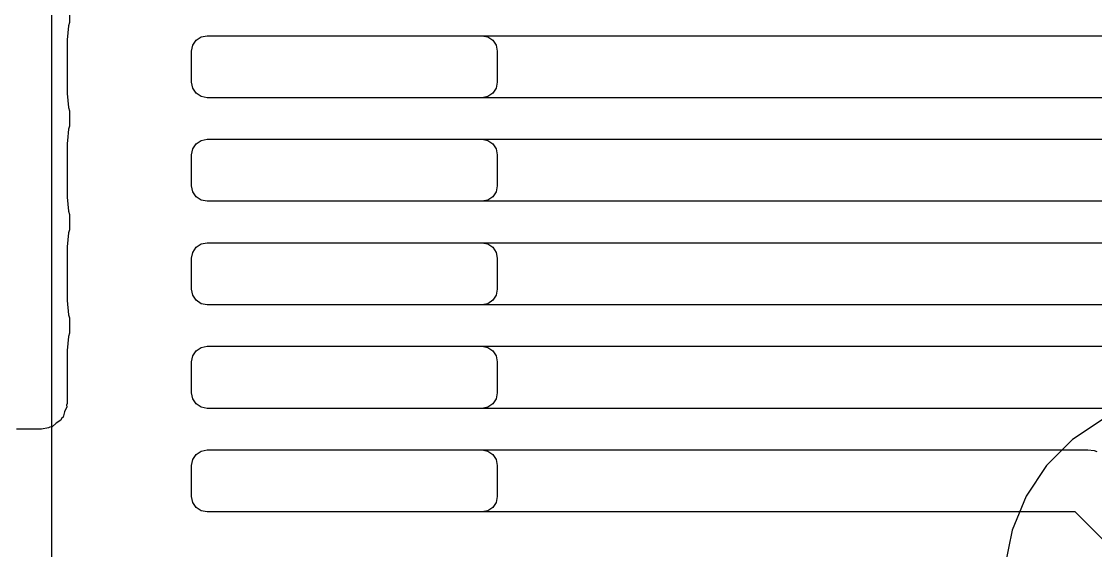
# Model space of a CAD drawing. Header units: inches. Extents: x 1.3 to 5.24, y -7.03 to -1.12.
# Drawn here: x 4.0691 to 4.2731, y -3.1432 to -3.0426 of the extents above; entities that cross this region are included whole.
import ezdxf

# ---------------------------------------------------------------- set-up
doc = ezdxf.new("R2010")
doc.units = ezdxf.units.IN
doc.header["$MEASUREMENT"] = 0
for name, color, linetype, true_color in [('B.Cu', 153, 'CONTINUOUS', 0x4d7fc4), ('F.Cu', 13, 'CONTINUOUS', 0xc83434), ('F.Mask', 201, 'CONTINUOUS', 0xd864ff), ('F.Paste', 253, 'CONTINUOUS', 0xb4a09a), ('In2.Cu', 33, 'CONTINUOUS', 0xce7d2c)]:
    doc.layers.add(name, color=color, linetype=linetype, true_color=true_color)

msp = doc.modelspace()

# ---------------------------------------------------------------- linework, layer by layer
at = {"layer": 'B.Cu', "linetype": 'CONTINUOUS'}
for p, q in [((4.27455, -3.11819), (4.26874, -3.12207)), ((4.26874, -3.12207), (4.2638, -3.12701)), ((4.26874, -3.12207), (4.26874, -3.12207)), ((4.2638, -3.12701), (4.25992, -3.13281)), ((4.2638, -3.12701), (4.2638, -3.12701)), ((4.25992, -3.13281), (4.25725, -3.13927)), ((4.25992, -3.13281), (4.25992, -3.13281)), ((4.25725, -3.13927), (4.25589, -3.14611)), ((4.25725, -3.13927), (4.25725, -3.13927))]:
    msp.add_line(p, q, dxfattribs=at)
at = {"layer": 'F.Cu', "linetype": 'CONTINUOUS'}
for p, q in [((4.07817, -3.03989), (4.07821, -3.04264)), ((4.07798, -3.0434), (4.07774, -3.04608)), ((4.07817, -3.04279), (4.07798, -3.0434)), ((4.07798, -3.0434), (4.07798, -3.0434)), ((4.07798, -3.0434), (4.07798, -3.0434)), ((4.07821, -3.04264), (4.07817, -3.04279)), ((4.10224, -3.04614), (4.1032, -3.0455)), ((4.1032, -3.0455), (4.10433, -3.04528)), ((4.10433, -3.04528), (4.1565, -3.04528)), ((4.1565, -3.04528), (4.42913, -3.04528)), ((4.07774, -3.04608), (4.07774, -3.05628)), ((4.10138, -3.04823), (4.1016, -3.0471)), ((4.1016, -3.0471), (4.10224, -3.04614)), ((4.10138, -3.05413), (4.10138, -3.04823)), ((4.1016, -3.05526), (4.10138, -3.05413)), ((4.10224, -3.05622), (4.1016, -3.05526)), ((4.07774, -3.05628), (4.07798, -3.05896)), ((4.1032, -3.05686), (4.10224, -3.05622)), ((4.10433, -3.05709), (4.1032, -3.05686)), ((4.13041, -3.05709), (4.10433, -3.05709)), ((4.42669, -3.05709), (4.13041, -3.05709)), ((4.07798, -3.05896), (4.07798, -3.05896)), ((4.07798, -3.05896), (4.07817, -3.05957)), ((4.07817, -3.05957), (4.07821, -3.06232)), ((4.07798, -3.06308), (4.07779, -3.06518)), ((4.07817, -3.06248), (4.07798, -3.06308)), ((4.07798, -3.06308), (4.07798, -3.06308)), ((4.07798, -3.06308), (4.07798, -3.06308)), ((4.07821, -3.06232), (4.07817, -3.06248)), ((4.07779, -3.06518), (4.07774, -3.06576)), ((4.07774, -3.06576), (4.07774, -3.07597)), ((4.1016, -3.06678), (4.10224, -3.06583)), ((4.10224, -3.06583), (4.1032, -3.06519)), ((4.1032, -3.06519), (4.10433, -3.06496)), ((4.10433, -3.06496), (4.1565, -3.06496)), ((4.1565, -3.06496), (4.38976, -3.06496)), ((4.10138, -3.06791), (4.1016, -3.06678)), ((4.10138, -3.07382), (4.10138, -3.06791)), ((4.1016, -3.07495), (4.10138, -3.07382)), ((4.07774, -3.07597), (4.07798, -3.07865)), ((4.10224, -3.07591), (4.1016, -3.07495)), ((4.1032, -3.07655), (4.10224, -3.07591)), ((4.10433, -3.07677), (4.1032, -3.07655)), ((4.13041, -3.07677), (4.10433, -3.07677)), ((4.38732, -3.07677), (4.13041, -3.07677)), ((4.07798, -3.07865), (4.07798, -3.07865)), ((4.07798, -3.07865), (4.07817, -3.07926)), ((4.07817, -3.07926), (4.07821, -3.08201)), ((4.07817, -3.08216), (4.07798, -3.08277)), ((4.07821, -3.08201), (4.07817, -3.08216)), ((4.07798, -3.08277), (4.07774, -3.08545)), ((4.07798, -3.08277), (4.07798, -3.08277)), ((4.07798, -3.08277), (4.07798, -3.08277)), ((4.1032, -3.08487), (4.10433, -3.08465)), ((4.10433, -3.08465), (4.1565, -3.08465)), ((4.1565, -3.08465), (4.35039, -3.08465)), ((4.07774, -3.08545), (4.07774, -3.09565)), ((4.10138, -3.0876), (4.1016, -3.08647)), ((4.1016, -3.08647), (4.10224, -3.08551)), ((4.10224, -3.08551), (4.1032, -3.08487)), ((4.10138, -3.0935), (4.10138, -3.0876)), ((4.1016, -3.09463), (4.10138, -3.0935)), ((4.10224, -3.09559), (4.1016, -3.09463)), ((4.07774, -3.09565), (4.07798, -3.09833)), ((4.1032, -3.09623), (4.10224, -3.09559)), ((4.10433, -3.09646), (4.1032, -3.09623)), ((4.13041, -3.09646), (4.10433, -3.09646)), ((4.34795, -3.09646), (4.13041, -3.09646)), ((4.07798, -3.09833), (4.07798, -3.09833)), ((4.07798, -3.09833), (4.07817, -3.09894)), ((4.07817, -3.09894), (4.07821, -3.10169)), ((4.07798, -3.10245), (4.07774, -3.10513)), ((4.07817, -3.10185), (4.07798, -3.10245)), ((4.07798, -3.10245), (4.07798, -3.10245)), ((4.07821, -3.10169), (4.07817, -3.10185)), ((4.10224, -3.1052), (4.1032, -3.10456)), ((4.1032, -3.10456), (4.10433, -3.10433)), ((4.10433, -3.10433), (4.1565, -3.10433)), ((4.1565, -3.10433), (4.31102, -3.10433)), ((4.07774, -3.10513), (4.07774, -3.11518)), ((4.10138, -3.10728), (4.1016, -3.10615)), ((4.1016, -3.10615), (4.10224, -3.1052)), ((4.10138, -3.11319), (4.10138, -3.10728)), ((4.1016, -3.11432), (4.10138, -3.11319)), ((4.07774, -3.11518), (4.07764, -3.11552)), ((4.10224, -3.11528), (4.1016, -3.11432)), ((4.1032, -3.11592), (4.10224, -3.11528)), ((4.07725, -3.11682), (4.07696, -3.11782)), ((4.07769, -3.11587), (4.07725, -3.11682)), ((4.07764, -3.11552), (4.07769, -3.11587)), ((4.10433, -3.11614), (4.1032, -3.11592)), ((4.13041, -3.11614), (4.10433, -3.11614)), ((4.30858, -3.11614), (4.13041, -3.11614)), ((4.07567, -3.11894), (4.07488, -3.11962)), ((4.07654, -3.11837), (4.07567, -3.11894)), ((4.07669, -3.11805), (4.07654, -3.11837)), ((4.07696, -3.11782), (4.07669, -3.11805)), ((4.07285, -3.12006), (4.0681, -3.12006)), ((4.07423, -3.11986), (4.07285, -3.12006)), ((4.07447, -3.11971), (4.07423, -3.11986)), ((4.07488, -3.11962), (4.07447, -3.11971)), ((4.1016, -3.12584), (4.10224, -3.12488)), ((4.10224, -3.12488), (4.1032, -3.12424)), ((4.1032, -3.12424), (4.10433, -3.12402)), ((4.10433, -3.12402), (4.1565, -3.12402)), ((4.1565, -3.12402), (4.27165, -3.12402)), ((4.27165, -3.12402), (4.27281, -3.12413)), ((4.27281, -3.12413), (4.27335, -3.12435)), ((4.10138, -3.12697), (4.1016, -3.12584)), ((4.10138, -3.13287), (4.10138, -3.12697)), ((4.1016, -3.134), (4.10138, -3.13287)), ((4.10224, -3.13496), (4.1016, -3.134)), ((4.1032, -3.1356), (4.10224, -3.13496)), ((4.10433, -3.13583), (4.1032, -3.1356)), ((4.13041, -3.13583), (4.10433, -3.13583)), ((4.26921, -3.13583), (4.13041, -3.13583)), ((4.28001, -3.14663), (4.26921, -3.13583))]:
    msp.add_line(p, q, dxfattribs=at)
at = {"layer": 'F.Mask', "linetype": 'CONTINUOUS'}
for p, q in [((4.10224, -3.04614), (4.1032, -3.0455)), ((4.1032, -3.0455), (4.10433, -3.04528)), ((4.10433, -3.04528), (4.1565, -3.04528)), ((4.1565, -3.04528), (4.15763, -3.0455)), ((4.15763, -3.0455), (4.15858, -3.04614)), ((4.10138, -3.04823), (4.1016, -3.0471)), ((4.1016, -3.0471), (4.10224, -3.04614)), ((4.15858, -3.04614), (4.15922, -3.0471)), ((4.15922, -3.0471), (4.15945, -3.04823)), ((4.10138, -3.05413), (4.10138, -3.04823)), ((4.15945, -3.04823), (4.15945, -3.05413)), ((4.1016, -3.05526), (4.10138, -3.05413)), ((4.10224, -3.05622), (4.1016, -3.05526)), ((4.15922, -3.05526), (4.15858, -3.05622)), ((4.15945, -3.05413), (4.15922, -3.05526)), ((4.1032, -3.05686), (4.10224, -3.05622)), ((4.10433, -3.05709), (4.1032, -3.05686)), ((4.1565, -3.05709), (4.10433, -3.05709)), ((4.15763, -3.05686), (4.1565, -3.05709)), ((4.15858, -3.05622), (4.15763, -3.05686)), ((4.1016, -3.06678), (4.10224, -3.06583)), ((4.10224, -3.06583), (4.1032, -3.06519)), ((4.1032, -3.06519), (4.10433, -3.06496)), ((4.10433, -3.06496), (4.1565, -3.06496)), ((4.1565, -3.06496), (4.15763, -3.06519)), ((4.15763, -3.06519), (4.15858, -3.06583)), ((4.15858, -3.06583), (4.15922, -3.06678)), ((4.10138, -3.06791), (4.1016, -3.06678)), ((4.10138, -3.07382), (4.10138, -3.06791)), ((4.15922, -3.06678), (4.15945, -3.06791)), ((4.15945, -3.06791), (4.15945, -3.07382)), ((4.1016, -3.07495), (4.10138, -3.07382)), ((4.15945, -3.07382), (4.15922, -3.07495)), ((4.10224, -3.07591), (4.1016, -3.07495)), ((4.1032, -3.07655), (4.10224, -3.07591)), ((4.10433, -3.07677), (4.1032, -3.07655)), ((4.15763, -3.07655), (4.1565, -3.07677)), ((4.15858, -3.07591), (4.15763, -3.07655)), ((4.15922, -3.07495), (4.15858, -3.07591)), ((4.1565, -3.07677), (4.10433, -3.07677)), ((4.1032, -3.08487), (4.10433, -3.08465)), ((4.10433, -3.08465), (4.1565, -3.08465)), ((4.1565, -3.08465), (4.15763, -3.08487)), ((4.10138, -3.0876), (4.1016, -3.08647)), ((4.1016, -3.08647), (4.10224, -3.08551)), ((4.10224, -3.08551), (4.1032, -3.08487)), ((4.15763, -3.08487), (4.15858, -3.08551)), ((4.15858, -3.08551), (4.15922, -3.08647)), ((4.15922, -3.08647), (4.15945, -3.0876)), ((4.10138, -3.0935), (4.10138, -3.0876)), ((4.15945, -3.0876), (4.15945, -3.0935)), ((4.1016, -3.09463), (4.10138, -3.0935)), ((4.10224, -3.09559), (4.1016, -3.09463)), ((4.15922, -3.09463), (4.15858, -3.09559)), ((4.15945, -3.0935), (4.15922, -3.09463)), ((4.1032, -3.09623), (4.10224, -3.09559)), ((4.10433, -3.09646), (4.1032, -3.09623)), ((4.1565, -3.09646), (4.10433, -3.09646)), ((4.15763, -3.09623), (4.1565, -3.09646)), ((4.15858, -3.09559), (4.15763, -3.09623)), ((4.10224, -3.1052), (4.1032, -3.10456)), ((4.1032, -3.10456), (4.10433, -3.10433)), ((4.10433, -3.10433), (4.1565, -3.10433)), ((4.1565, -3.10433), (4.15763, -3.10456)), ((4.15763, -3.10456), (4.15858, -3.1052)), ((4.10138, -3.10728), (4.1016, -3.10615)), ((4.1016, -3.10615), (4.10224, -3.1052)), ((4.15858, -3.1052), (4.15922, -3.10615)), ((4.15922, -3.10615), (4.15945, -3.10728)), ((4.10138, -3.11319), (4.10138, -3.10728)), ((4.15945, -3.10728), (4.15945, -3.11319)), ((4.1016, -3.11432), (4.10138, -3.11319)), ((4.15945, -3.11319), (4.15922, -3.11432)), ((4.10224, -3.11528), (4.1016, -3.11432)), ((4.1032, -3.11592), (4.10224, -3.11528)), ((4.15858, -3.11528), (4.15763, -3.11592)), ((4.15922, -3.11432), (4.15858, -3.11528)), ((4.10433, -3.11614), (4.1032, -3.11592)), ((4.1565, -3.11614), (4.10433, -3.11614)), ((4.15763, -3.11592), (4.1565, -3.11614)), ((4.1016, -3.12584), (4.10224, -3.12488)), ((4.10224, -3.12488), (4.1032, -3.12424)), ((4.1032, -3.12424), (4.10433, -3.12402)), ((4.10433, -3.12402), (4.1565, -3.12402)), ((4.1565, -3.12402), (4.15763, -3.12424)), ((4.15763, -3.12424), (4.15858, -3.12488)), ((4.15858, -3.12488), (4.15922, -3.12584)), ((4.10138, -3.12697), (4.1016, -3.12584)), ((4.10138, -3.13287), (4.10138, -3.12697)), ((4.15922, -3.12584), (4.15945, -3.12697)), ((4.15945, -3.12697), (4.15945, -3.13287)), ((4.1016, -3.134), (4.10138, -3.13287)), ((4.15945, -3.13287), (4.15922, -3.134)), ((4.10224, -3.13496), (4.1016, -3.134)), ((4.1032, -3.1356), (4.10224, -3.13496)), ((4.10433, -3.13583), (4.1032, -3.1356)), ((4.15763, -3.1356), (4.1565, -3.13583)), ((4.15858, -3.13496), (4.15763, -3.1356)), ((4.15922, -3.134), (4.15858, -3.13496)), ((4.1565, -3.13583), (4.10433, -3.13583))]:
    msp.add_line(p, q, dxfattribs=at)
at = {"layer": 'F.Paste', "linetype": 'CONTINUOUS'}
for p, q in [((4.10224, -3.04614), (4.1032, -3.0455)), ((4.1032, -3.0455), (4.10433, -3.04528)), ((4.10433, -3.04528), (4.1565, -3.04528)), ((4.1565, -3.04528), (4.15763, -3.0455)), ((4.15763, -3.0455), (4.15858, -3.04614)), ((4.10138, -3.04823), (4.1016, -3.0471)), ((4.1016, -3.0471), (4.10224, -3.04614)), ((4.15858, -3.04614), (4.15922, -3.0471)), ((4.15922, -3.0471), (4.15945, -3.04823)), ((4.10138, -3.05413), (4.10138, -3.04823)), ((4.15945, -3.04823), (4.15945, -3.05413)), ((4.1016, -3.05526), (4.10138, -3.05413)), ((4.10224, -3.05622), (4.1016, -3.05526)), ((4.15922, -3.05526), (4.15858, -3.05622)), ((4.15945, -3.05413), (4.15922, -3.05526)), ((4.1032, -3.05686), (4.10224, -3.05622)), ((4.10433, -3.05709), (4.1032, -3.05686)), ((4.1565, -3.05709), (4.10433, -3.05709)), ((4.15763, -3.05686), (4.1565, -3.05709)), ((4.15858, -3.05622), (4.15763, -3.05686)), ((4.1016, -3.06678), (4.10224, -3.06583)), ((4.10224, -3.06583), (4.1032, -3.06519)), ((4.1032, -3.06519), (4.10433, -3.06496)), ((4.10433, -3.06496), (4.1565, -3.06496)), ((4.1565, -3.06496), (4.15763, -3.06519)), ((4.15763, -3.06519), (4.15858, -3.06583)), ((4.15858, -3.06583), (4.15922, -3.06678)), ((4.10138, -3.06791), (4.1016, -3.06678)), ((4.10138, -3.07382), (4.10138, -3.06791)), ((4.15922, -3.06678), (4.15945, -3.06791)), ((4.15945, -3.06791), (4.15945, -3.07382)), ((4.1016, -3.07495), (4.10138, -3.07382)), ((4.15945, -3.07382), (4.15922, -3.07495)), ((4.10224, -3.07591), (4.1016, -3.07495)), ((4.1032, -3.07655), (4.10224, -3.07591)), ((4.10433, -3.07677), (4.1032, -3.07655)), ((4.15763, -3.07655), (4.1565, -3.07677)), ((4.15858, -3.07591), (4.15763, -3.07655)), ((4.15922, -3.07495), (4.15858, -3.07591)), ((4.1565, -3.07677), (4.10433, -3.07677)), ((4.1032, -3.08487), (4.10433, -3.08465)), ((4.10433, -3.08465), (4.1565, -3.08465)), ((4.1565, -3.08465), (4.15763, -3.08487)), ((4.10138, -3.0876), (4.1016, -3.08647)), ((4.1016, -3.08647), (4.10224, -3.08551)), ((4.10224, -3.08551), (4.1032, -3.08487)), ((4.15763, -3.08487), (4.15858, -3.08551)), ((4.15858, -3.08551), (4.15922, -3.08647)), ((4.15922, -3.08647), (4.15945, -3.0876)), ((4.10138, -3.0935), (4.10138, -3.0876)), ((4.15945, -3.0876), (4.15945, -3.0935)), ((4.1016, -3.09463), (4.10138, -3.0935)), ((4.10224, -3.09559), (4.1016, -3.09463)), ((4.15922, -3.09463), (4.15858, -3.09559)), ((4.15945, -3.0935), (4.15922, -3.09463)), ((4.1032, -3.09623), (4.10224, -3.09559)), ((4.10433, -3.09646), (4.1032, -3.09623)), ((4.1565, -3.09646), (4.10433, -3.09646)), ((4.15763, -3.09623), (4.1565, -3.09646)), ((4.15858, -3.09559), (4.15763, -3.09623)), ((4.10224, -3.1052), (4.1032, -3.10456)), ((4.1032, -3.10456), (4.10433, -3.10433)), ((4.10433, -3.10433), (4.1565, -3.10433)), ((4.1565, -3.10433), (4.15763, -3.10456)), ((4.15763, -3.10456), (4.15858, -3.1052)), ((4.10138, -3.10728), (4.1016, -3.10615)), ((4.1016, -3.10615), (4.10224, -3.1052)), ((4.15858, -3.1052), (4.15922, -3.10615)), ((4.15922, -3.10615), (4.15945, -3.10728)), ((4.10138, -3.11319), (4.10138, -3.10728)), ((4.15945, -3.10728), (4.15945, -3.11319)), ((4.1016, -3.11432), (4.10138, -3.11319)), ((4.15945, -3.11319), (4.15922, -3.11432)), ((4.10224, -3.11528), (4.1016, -3.11432)), ((4.1032, -3.11592), (4.10224, -3.11528)), ((4.15858, -3.11528), (4.15763, -3.11592)), ((4.15922, -3.11432), (4.15858, -3.11528)), ((4.10433, -3.11614), (4.1032, -3.11592)), ((4.1565, -3.11614), (4.10433, -3.11614)), ((4.15763, -3.11592), (4.1565, -3.11614)), ((4.1016, -3.12584), (4.10224, -3.12488)), ((4.10224, -3.12488), (4.1032, -3.12424)), ((4.1032, -3.12424), (4.10433, -3.12402)), ((4.10433, -3.12402), (4.1565, -3.12402)), ((4.1565, -3.12402), (4.15763, -3.12424)), ((4.15763, -3.12424), (4.15858, -3.12488)), ((4.15858, -3.12488), (4.15922, -3.12584)), ((4.10138, -3.12697), (4.1016, -3.12584)), ((4.10138, -3.13287), (4.10138, -3.12697)), ((4.15922, -3.12584), (4.15945, -3.12697)), ((4.15945, -3.12697), (4.15945, -3.13287)), ((4.1016, -3.134), (4.10138, -3.13287)), ((4.15945, -3.13287), (4.15922, -3.134)), ((4.10224, -3.13496), (4.1016, -3.134)), ((4.1032, -3.1356), (4.10224, -3.13496)), ((4.10433, -3.13583), (4.1032, -3.1356)), ((4.15763, -3.1356), (4.1565, -3.13583)), ((4.15858, -3.13496), (4.15763, -3.1356)), ((4.15922, -3.134), (4.15858, -3.13496)), ((4.1565, -3.13583), (4.10433, -3.13583))]:
    msp.add_line(p, q, dxfattribs=at)
at = {"layer": 'In2.Cu', "linetype": 'CONTINUOUS'}
msp.add_line((4.0748, -2.71654), (4.0748, -3.3892), dxfattribs=at)

doc.saveas('drawing.dxf')
